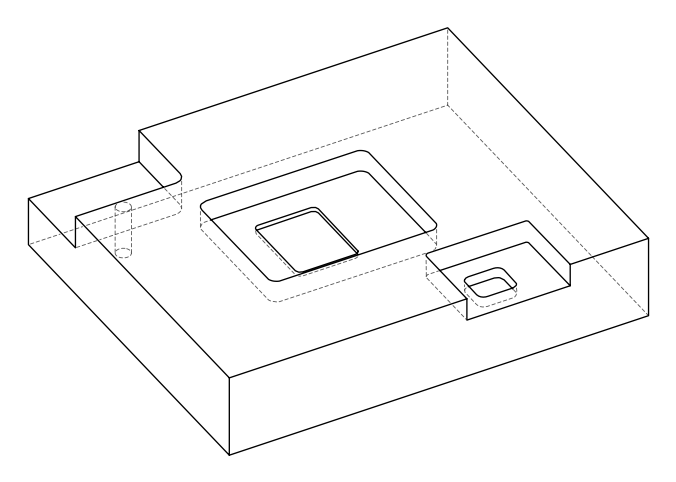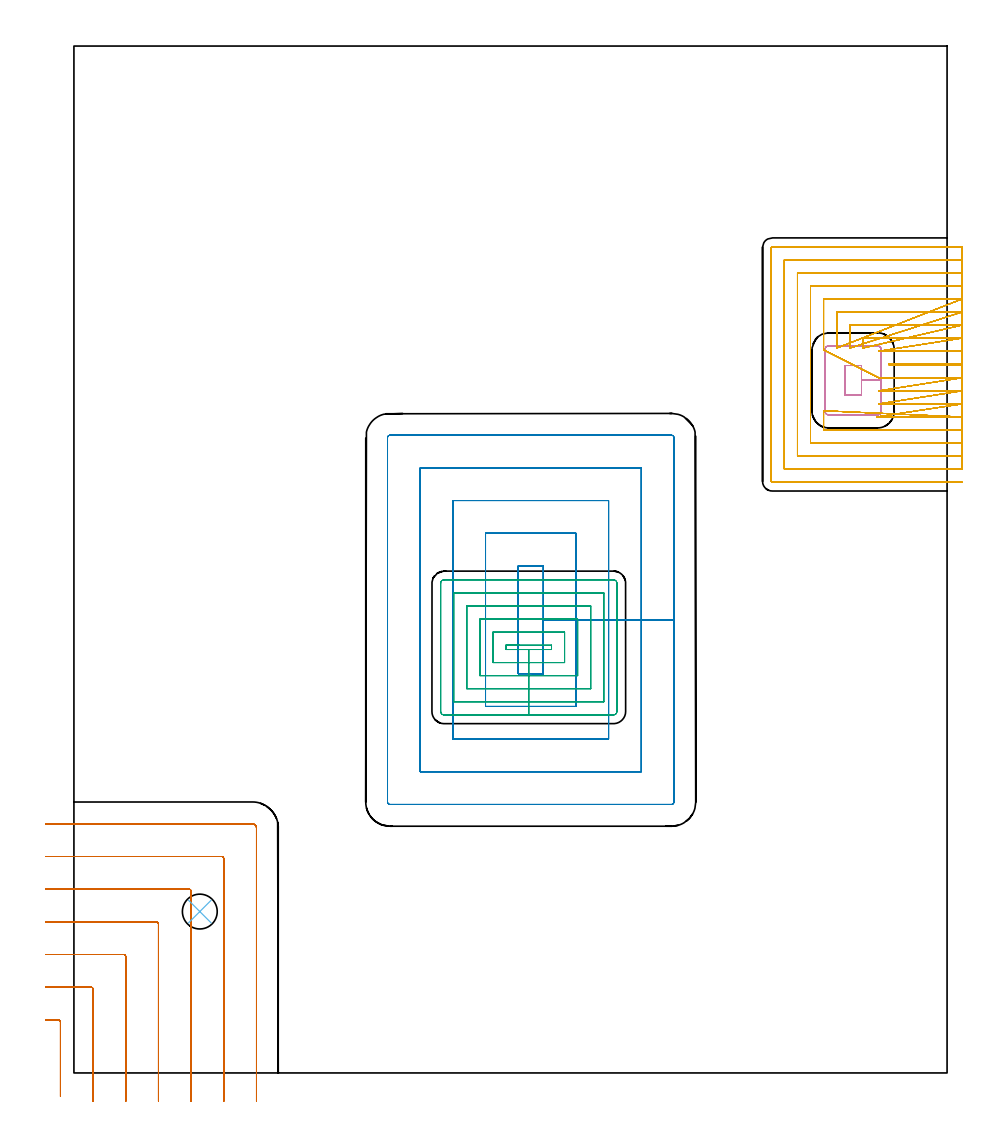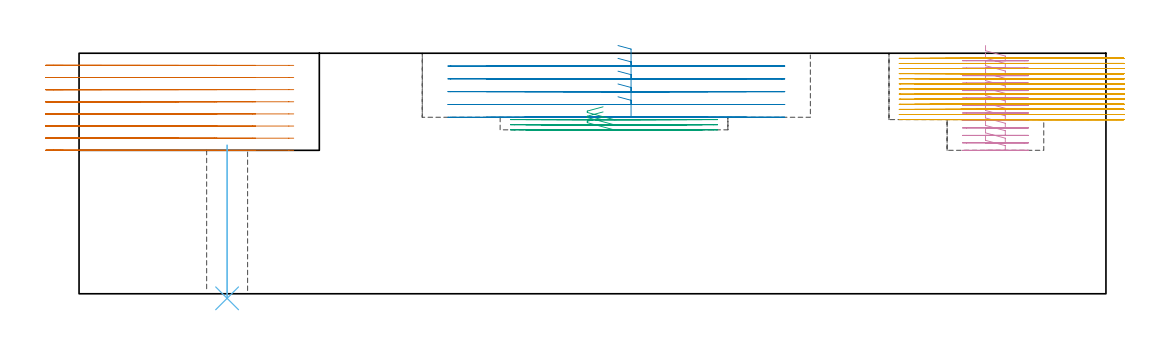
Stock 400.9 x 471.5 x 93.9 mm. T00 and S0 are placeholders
(PLAN: 6 operations, 4 tool changes, 120.4 min)
(1 MILL_CORNER_NOTCH_RECTANGULAR | CORNER_NOTCH_RECTANGULAR | UGT0201_094 | Follow Part, ap 5, ae 75% | 16.51 min | 441116 mm3)
(2 MILL_RECTANGULAR_POCKET | POCKET_RECTANGULAR_STRAIGHT | UGT0201_094 | Follow Part, ap 5, ae 75% | 19.34 min | 715180 mm3)
(3 MILL_RECTANGULAR_POCKET_1 | POCKET_RECTANGULAR_STRAIGHT_1 | NXT0201_009 | Follow Part, ap 2, ae 75% | 6.38 min | 30307 mm3)
(4 MILL_RECTANGULAR_POCKET_2 | POCKET_RECTANGULAR_STRAIGHT_2 | NXT0201_011 | Follow Part, ap 3, ae 75% | 5.49 min | 60492 mm3)
(5 MILL_SLOT | SLOT_PARTIAL_RECTANGULAR | NXT0201_009 | Follow Part, ap 2, ae 75% | 72.46 min | 213431 mm3)
(6 INDEXABLE_INSERT_DRILL_THROUGH_HOLE_FROM_SOLID | STEP1HOLE | NXT0302_003 | 0.25 min | 11227 mm3)
(TOOL UGT0201_094 | End mill 20 mm | D20 FL38 Z4)
(TOOL NXT0201_009 | ENDMILL 8mm [2P460-0800-NA 1630] | D8 FL26 Z6)
(TOOL NXT0201_011 | ENDMILL 12mm [2P460-1200-NA 1630] | D12 FL38 Z6)
(TOOL NXT0302_003 | Index. Insert Drill 16mm [880-D1600L20-05] | D16 PA176 FL80 Z2)
(OP 1 MILL_CORNER_NOTCH_RECTANGULAR)
G17 G21 G94 G90
T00 M6
G54
G17 G0 G90 X-6.2 Y-10.846 S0 M3
G43 Z103.9 H0
Z89.162
G94 G1 Y-7.846 F250.
Y23.407 F500.
G3 X-7.193 Y24.4 R1.
G1 X-10.
X-13. F250.
G0 Z103.9
X8.8 Y-13.
Z89.162
G1 Y-10.
Y38.407 F500.
G3 X7.807 Y39.4 R1.
G1 X-10.
X-13. F250.
G0 Z103.9
X23.8 Y-13.
Z89.162
G1 Y-10.
Y53.406 F500.
G3 X22.806 Y54.4 R1.
G1 X-10.
X-13. F250.
G0 Z103.9
X38.8 Y-13.
Z89.162
G1 Y-10.
Y68.406 F500.
G3 X37.806 Y69.4 R1.
G1 X-10.
X-13. F250.
G0 Z103.9
X53.8 Y-13.
Z89.162
G1 Y-10.
Y83.406 F500.
G3 X52.806 Y84.4 R1.
G1 X-10.
X-13. F250.
G0 Z103.9
X68.8 Y-13.
Z89.162
G1 Y-10.
Y98.405 F500.
G3 X67.805 Y99.4 R1.
G1 X-10.
X-13. F250.
G0 Z103.9
X83.8 Y-13.
Z89.162
G1 Y-10.
Y112.5 F500.
G3 X81.9 Y114.4 R1.9
G1 X-10.
X-13. F250.
G0 Z103.9
X-6.2 Y-10.846
Z84.425
G1 Y-7.846
Y23.407 F500.
G3 X-7.193 Y24.4 R1.
G1 X-10.
X-13. F250.
G0 Z103.9
X8.8 Y-13.
Z84.425
G1 Y-10.
Y38.407 F500.
G3 X7.807 Y39.4 R1.
G1 X-10.
X-13. F250.
G0 Z103.9
X23.8 Y-13.
Z84.425
G1 Y-10.
Y53.406 F500.
G3 X22.806 Y54.4 R1.
G1 X-10.
X-13. F250.
G0 Z103.9
X38.8 Y-13.
Z84.425
G1 Y-10.
Y68.406 F500.
G3 X37.806 Y69.4 R1.
G1 X-10.
X-13. F250.
G0 Z103.9
X53.8 Y-13.
Z84.425
G1 Y-10.
Y83.406 F500.
G3 X52.806 Y84.4 R1.
G1 X-10.
X-13. F250.
G0 Z103.9
X68.8 Y-13.
Z84.425
G1 Y-10.
Y98.405 F500.
G3 X67.805 Y99.4 R1.
G1 X-10.
X-13. F250.
G0 Z103.9
X83.8 Y-13.
Z84.425
G1 Y-10.
Y112.5 F500.
G3 X81.9 Y114.4 R1.9
G1 X-10.
X-13. F250.
G0 Z103.9
X-6.2 Y-10.846
Z79.687
G1 Y-7.846
Y23.407 F500.
G3 X-7.193 Y24.4 R1.
G1 X-10.
X-13. F250.
G0 Z103.9
X8.8 Y-13.
Z79.687
G1 Y-10.
Y38.407 F500.
G3 X7.807 Y39.4 R1.
G1 X-10.
X-13. F250.
G0 Z103.9
X23.8 Y-13.
Z79.687
G1 Y-10.
Y53.406 F500.
G3 X22.806 Y54.4 R1.
G1 X-10.
X-13. F250.
G0 Z103.9
X38.8 Y-13.
Z79.687
G1 Y-10.
Y68.406 F500.
G3 X37.806 Y69.4 R1.
G1 X-10.
X-13. F250.
G0 Z103.9
X53.8 Y-13.
Z79.687
G1 Y-10.
Y83.406 F500.
G3 X52.806 Y84.4 R1.
G1 X-10.
X-13. F250.
G0 Z103.9
X68.8 Y-13.
Z79.687
G1 Y-10.
Y98.405 F500.
G3 X67.805 Y99.4 R1.
G1 X-10.
X-13. F250.
G0 Z103.9
X83.8 Y-13.
Z79.687
G1 Y-10.
Y112.5 F500.
G3 X81.9 Y114.4 R1.9
G1 X-10.
X-13. F250.
G0 Z103.9
X-6.2 Y-10.846
Z74.95
G1 Y-7.846
Y23.407 F500.
G3 X-7.193 Y24.4 R1.
G1 X-10.
X-13. F250.
G0 Z103.9
X8.8 Y-13.
Z74.95
G1 Y-10.
Y38.407 F500.
G3 X7.807 Y39.4 R1.
G1 X-10.
X-13. F250.
G0 Z103.9
X23.8 Y-13.
Z74.95
G1 Y-10.
Y53.406 F500.
G3 X22.806 Y54.4 R1.
G1 X-10.
X-13. F250.
G0 Z103.9
X38.8 Y-13.
Z74.95
G1 Y-10.
Y68.406 F500.
G3 X37.806 Y69.4 R1.
G1 X-10.
X-13. F250.
G0 Z103.9
X53.8 Y-13.
Z74.95
G1 Y-10.
Y83.406 F500.
G3 X52.806 Y84.4 R1.
G1 X-10.
X-13. F250.
G0 Z103.9
X68.8 Y-13.
Z74.95
G1 Y-10.
Y98.405 F500.
G3 X67.805 Y99.4 R1.
G1 X-10.
X-13. F250.
G0 Z103.9
X83.8 Y-13.
Z74.95
G1 Y-10.
Y112.5 F500.
G3 X81.9 Y114.4 R1.9
G1 X-10.
X-13. F250.
G0 Z103.9
X-6.2 Y-10.846
Z70.212
G1 Y-7.846
Y23.407 F500.
G3 X-7.193 Y24.4 R1.
G1 X-10.
X-13. F250.
G0 Z103.9
X8.8 Y-13.
Z70.212
G1 Y-10.
Y38.407 F500.
G3 X7.807 Y39.4 R1.
G1 X-10.
X-13. F250.
G0 Z103.9
X23.8 Y-13.
Z70.212
G1 Y-10.
Y53.406 F500.
G3 X22.806 Y54.4 R1.
G1 X-10.
X-13. F250.
G0 Z103.9
X38.8 Y-13.
Z70.212
G1 Y-10.
Y68.406 F500.
G3 X37.806 Y69.4 R1.
G1 X-10.
X-13. F250.
G0 Z103.9
X53.8 Y-13.
Z70.212
G1 Y-10.
Y83.406 F500.
G3 X52.806 Y84.4 R1.
G1 X-10.
X-13. F250.
G0 Z103.9
X68.8 Y-13.
Z70.212
G1 Y-10.
Y98.405 F500.
G3 X67.805 Y99.4 R1.
G1 X-10.
X-13. F250.
G0 Z103.9
X83.8 Y-13.
Z70.212
G1 Y-10.
Y112.5 F500.
G3 X81.9 Y114.4 R1.9
G1 X-10.
X-13. F250.
G0 Z103.9
X-6.2 Y-10.846
Z65.475
G1 Y-7.846
Y23.407 F500.
G3 X-7.193 Y24.4 R1.
G1 X-10.
X-13. F250.
G0 Z103.9
X8.8 Y-13.
Z65.475
G1 Y-10.
Y38.407 F500.
G3 X7.807 Y39.4 R1.
G1 X-10.
X-13. F250.
G0 Z103.9
X23.8 Y-13.
Z65.475
G1 Y-10.
Y53.406 F500.
G3 X22.806 Y54.4 R1.
G1 X-10.
X-13. F250.
G0 Z103.9
X38.8 Y-13.
Z65.475
G1 Y-10.
Y68.406 F500.
G3 X37.806 Y69.4 R1.
G1 X-10.
X-13. F250.
G0 Z103.9
X53.8 Y-13.
Z65.475
G1 Y-10.
Y83.406 F500.
G3 X52.806 Y84.4 R1.
G1 X-10.
X-13. F250.
G0 Z103.9
X68.8 Y-13.
Z65.475
G1 Y-10.
Y98.405 F500.
G3 X67.805 Y99.4 R1.
G1 X-10.
X-13. F250.
G0 Z103.9
X83.8 Y-13.
Z65.475
G1 Y-10.
Y112.5 F500.
G3 X81.9 Y114.4 R1.9
G1 X-10.
X-13. F250.
G0 Z103.9
X-6.2 Y-10.846
Z60.737
G1 Y-7.846
Y23.407 F500.
G3 X-7.193 Y24.4 R1.
G1 X-10.
X-13. F250.
G0 Z103.9
X8.8 Y-13.
Z60.737
G1 Y-10.
Y38.407 F500.
G3 X7.807 Y39.4 R1.
G1 X-10.
X-13. F250.
G0 Z103.9
X23.8 Y-13.
Z60.737
G1 Y-10.
Y53.406 F500.
G3 X22.806 Y54.4 R1.
G1 X-10.
X-13. F250.
G0 Z103.9
X38.8 Y-13.
Z60.737
G1 Y-10.
Y68.406 F500.
G3 X37.806 Y69.4 R1.
G1 X-10.
X-13. F250.
G0 Z103.9
X53.8 Y-13.
Z60.737
G1 Y-10.
Y83.406 F500.
G3 X52.806 Y84.4 R1.
G1 X-10.
X-13. F250.
G0 Z103.9
X68.8 Y-13.
Z60.737
G1 Y-10.
Y98.405 F500.
G3 X67.805 Y99.4 R1.
G1 X-10.
X-13. F250.
G0 Z103.9
X83.8 Y-13.
Z60.737
G1 Y-10.
Y112.5 F500.
G3 X81.9 Y114.4 R1.9
G1 X-10.
X-13. F250.
G0 Z103.9
X-6.2 Y-10.846
Z56.
G1 Y-7.846
Y23.407 F500.
G3 X-7.193 Y24.4 R1.
G1 X-10.
X-13. F250.
G0 Z103.9
X8.8 Y-13.
Z56.
G1 Y-10.
Y38.407 F500.
G3 X7.807 Y39.4 R1.
G1 X-10.
X-13. F250.
G0 Z103.9
X23.8 Y-13.
Z56.
G1 Y-10.
Y53.406 F500.
G3 X22.806 Y54.4 R1.
G1 X-10.
X-13. F250.
G0 Z103.9
X38.8 Y-13.
Z56.
G1 Y-10.
Y68.406 F500.
G3 X37.806 Y69.4 R1.
G1 X-10.
X-13. F250.
G0 Z103.9
X53.8 Y-13.
Z56.
G1 Y-10.
Y83.406 F500.
G3 X52.806 Y84.4 R1.
G1 X-10.
X-13. F250.
G0 Z103.9
X68.8 Y-13.
Z56.
G1 Y-10.
Y98.405 F500.
G3 X67.805 Y99.4 R1.
G1 X-10.
X-13. F250.
G0 Z103.9
X83.8 Y-13.
Z56.
G1 Y-10.
Y112.5 F500.
G3 X81.9 Y114.4 R1.9
G1 X-10.
X-13. F250.
G0 Z103.9
M5
M2
(OP 2 MILL_RECTANGULAR_POCKET)
G17 G21 G94 G90
T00 M6
G54
G17 G0 G90 X210.394 Y183.3 S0 M3
G43 Z103.9 H0
Z96.9
G94 G1 X215.5 Z95.532 F250.
Y208.05 Z88.9
Y232.8 F500.
X204.
Y183.3
X215.5
Y208.05
X230.5
Y247.8
X189.
Y168.3
X230.5
Y208.05
X245.5
Y262.8
X174.
Y153.3
X245.5
Y208.05
X260.5
Y277.8
X159.
Y138.3
X260.5
Y208.05
X275.5
Y291.7
G3 X274.4 Y292.8 R1.1
G1 X145.1
G3 X144. Y291.7 R1.1
G1 Y124.4
G3 X145.1 Y123.3 R1.1
G1 X274.4
G3 X275.5 Y124.4 R1.1
G1 Y208.05
Y209.05
G0 X210.394 Y183.3 Z91.9
G1 X215.5 Z90.532 F250.
Y208.05 Z83.9
Y232.8 F500.
X204.
Y183.3
X215.5
Y208.05
X230.5
Y247.8
X189.
Y168.3
X230.5
Y208.05
X245.5
Y262.8
X174.
Y153.3
X245.5
Y208.05
X260.5
Y277.8
X159.
Y138.3
X260.5
Y208.05
X275.5
Y291.7
G3 X274.4 Y292.8 R1.1
G1 X145.1
G3 X144. Y291.7 R1.1
G1 Y124.4
G3 X145.1 Y123.3 R1.1
G1 X274.4
G3 X275.5 Y124.4 R1.1
G1 Y208.05
Y209.05
G0 X210.394 Y183.3 Z86.9
G1 X215.5 Z85.532 F250.
Y208.05 Z78.9
Y232.8 F500.
X204.
Y183.3
X215.5
Y208.05
X230.5
Y247.8
X189.
Y168.3
X230.5
Y208.05
X245.5
Y262.8
X174.
Y153.3
X245.5
Y208.05
X260.5
Y277.8
X159.
Y138.3
X260.5
Y208.05
X275.5
Y291.7
G3 X274.4 Y292.8 R1.1
G1 X145.1
G3 X144. Y291.7 R1.1
G1 Y124.4
G3 X145.1 Y123.3 R1.1
G1 X274.4
G3 X275.5 Y124.4 R1.1
G1 Y208.05
Y209.05
G0 X210.394 Y183.3 Z81.9
G1 X215.5 Z80.532 F250.
Y208.05 Z73.9
Y232.8 F500.
X204.
Y183.3
X215.5
Y208.05
X230.5
Y247.8
X189.
Y168.3
X230.5
Y208.05
X245.5
Y262.8
X174.
Y153.3
X245.5
Y208.05
X260.5
Y277.8
X159.
Y138.3
X260.5
Y208.05
X275.5
Y291.7
G3 X274.4 Y292.8 R1.1
G1 X145.1
G3 X144. Y291.7 R1.1
G1 Y124.4
G3 X145.1 Y123.3 R1.1
G1 X274.4
G3 X275.5 Y124.4 R1.1
G1 Y208.05
Y209.05
G0 X210.394 Y183.3 Z76.9
G1 X215.5 Z75.532 F250.
Y208.05 Z68.9
Y232.8 F500.
X204.
Y183.3
X215.5
Y208.05
X230.5
Y247.8
X189.
Y168.3
X230.5
Y208.05
X245.5
Y262.8
X174.
Y153.3
X245.5
Y208.05
X260.5
Y277.8
X159.
Y138.3
X260.5
Y208.05
X275.5
Y291.7
G3 X274.4 Y292.8 R1.1
G1 X145.1
G3 X144. Y291.7 R1.1
G1 Y124.4
G3 X145.1 Y123.3 R1.1
G1 X274.4
G3 X275.5 Y124.4 R1.1
G1 Y208.05
Y209.05
G0 Z103.9
M5
M2
(OP 3 MILL_RECTANGULAR_POCKET_1)
G17 G21 G94 G90
T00 M6
G54
G17 G0 G90 X204.585 Y196.4 S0 M3
G43 Z103.9 H1
Z72.98
G94 G1 X198.4 Z71.323 F250.
Y194.4 Z70.787
X208.85 Z67.987
X219.3 F500.
Y196.4
X198.4
Y194.4
X208.85
Y188.4
X225.3
Y202.4
X192.4
Y188.4
X208.85
Y182.4
X231.3
Y208.4
X186.4
Y182.4
X208.85
Y176.4
X237.3
Y214.4
X180.4
Y176.4
X208.85
Y170.4
X243.3
Y220.4
X174.4
Y170.4
X208.85
Y164.4
X247.8
G3 X249.3 Y165.9 R1.5
G1 Y224.9
G3 X247.8 Y226.4 R1.5
G1 X169.9
G3 X168.4 Y224.9 R1.5
G1 Y165.9
G3 X169.9 Y164.4 R1.5
G1 X208.85
X209.85
G0 X204.585 Y196.4 Z70.987
G1 X198.4 Z69.329 F250.
Y194.4 Z68.793
X208.85 Z65.993
X219.3 F500.
Y196.4
X198.4
Y194.4
X208.85
Y188.4
X225.3
Y202.4
X192.4
Y188.4
X208.85
Y182.4
X231.3
Y208.4
X186.4
Y182.4
X208.85
Y176.4
X237.3
Y214.4
X180.4
Y176.4
X208.85
Y170.4
X243.3
Y220.4
X174.4
Y170.4
X208.85
Y164.4
X247.8
G3 X249.3 Y165.9 R1.5
G1 Y224.9
G3 X247.8 Y226.4 R1.5
G1 X169.9
G3 X168.4 Y224.9 R1.5
G1 Y165.9
G3 X169.9 Y164.4 R1.5
G1 X208.85
X209.85
G0 X204.585 Y196.4 Z68.993
G1 X198.4 Z67.336 F250.
Y194.4 Z66.8
X208.85 Z64.
X219.3 F500.
Y196.4
X198.4
Y194.4
X208.85
Y188.4
X225.3
Y202.4
X192.4
Y188.4
X208.85
Y182.4
X231.3
Y208.4
X186.4
Y182.4
X208.85
Y176.4
X237.3
Y214.4
X180.4
Y176.4
X208.85
Y170.4
X243.3
Y220.4
X174.4
Y170.4
X208.85
Y164.4
X247.8
G3 X249.3 Y165.9 R1.5
G1 Y224.9
G3 X247.8 Y226.4 R1.5
G1 X169.9
G3 X168.4 Y224.9 R1.5
G1 Y165.9
G3 X169.9 Y164.4 R1.5
G1 X208.85
X209.85
G0 Z103.9
M5
M2
(OP 4 MILL_RECTANGULAR_POCKET_2)
G17 G21 G94 G90
T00 M6
G54
G17 G0 G90 X353.9 Y318.776 S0 M3
G43 Z103.9 H1
Z96.9
G94 G1 Y311.2 Z94.87 F250.
X361.6 Z92.807
Y318. Z90.985
Y324.8 F500.
X353.9
Y311.2
X361.6
Y318.
X370.6
Y332.2
G3 X369. Y333.8 R1.6
G1 X346.5
G3 X344.9 Y332.2 R1.6
G1 Y303.8
G3 X346.5 Y302.2 R1.6
G1 X369.
G3 X370.6 Y303.8 R1.6
G1 Y318.
Y319.
G0 X353.9 Y318.776 Z93.985
G1 Y311.2 Z91.954 F250.
X361.6 Z89.891
Y318. Z88.069
Y324.8 F500.
X353.9
Y311.2
X361.6
Y318.
X370.6
Y332.2
G3 X369. Y333.8 R1.6
G1 X346.5
G3 X344.9 Y332.2 R1.6
G1 Y303.8
G3 X346.5 Y302.2 R1.6
G1 X369.
G3 X370.6 Y303.8 R1.6
G1 Y318.
Y319.
G0 X353.9 Y318.776 Z91.069
G1 Y311.2 Z89.039 F250.
X361.6 Z86.976
Y318. Z85.154
Y324.8 F500.
X353.9
Y311.2
X361.6
Y318.
X370.6
Y332.2
G3 X369. Y333.8 R1.6
G1 X346.5
G3 X344.9 Y332.2 R1.6
G1 Y303.8
G3 X346.5 Y302.2 R1.6
G1 X369.
G3 X370.6 Y303.8 R1.6
G1 Y318.
Y319.
G0 X353.9 Y318.776 Z88.154
G1 Y311.2 Z86.124 F250.
X361.6 Z84.06
Y318. Z82.238
Y324.8 F500.
X353.9
Y311.2
X361.6
Y318.
X370.6
Y332.2
G3 X369. Y333.8 R1.6
G1 X346.5
G3 X344.9 Y332.2 R1.6
G1 Y303.8
G3 X346.5 Y302.2 R1.6
G1 X369.
G3 X370.6 Y303.8 R1.6
G1 Y318.
Y319.
G0 X353.9 Y318.776 Z85.238
G1 Y311.2 Z83.208 F250.
X361.6 Z81.145
Y318. Z79.323
Y324.8 F500.
X353.9
Y311.2
X361.6
Y318.
X370.6
Y332.2
G3 X369. Y333.8 R1.6
G1 X346.5
G3 X344.9 Y332.2 R1.6
G1 Y303.8
G3 X346.5 Y302.2 R1.6
G1 X369.
G3 X370.6 Y303.8 R1.6
G1 Y318.
Y319.
G0 X353.9 Y318.776 Z82.323
G1 Y311.2 Z80.293 F250.
X361.6 Z78.23
Y318. Z76.408
Y324.8 F500.
X353.9
Y311.2
X361.6
Y318.
X370.6
Y332.2
G3 X369. Y333.8 R1.6
G1 X346.5
G3 X344.9 Y332.2 R1.6
G1 Y303.8
G3 X346.5 Y302.2 R1.6
G1 X369.
G3 X370.6 Y303.8 R1.6
G1 Y318.
Y319.
G0 X353.9 Y318.776 Z79.408
G1 Y311.2 Z77.378 F250.
X361.6 Z75.314
Y318. Z73.492
Y324.8 F500.
X353.9
Y311.2
X361.6
Y318.
X370.6
Y332.2
G3 X369. Y333.8 R1.6
G1 X346.5
G3 X344.9 Y332.2 R1.6
G1 Y303.8
G3 X346.5 Y302.2 R1.6
G1 X369.
G3 X370.6 Y303.8 R1.6
G1 Y318.
Y319.
G0 X353.9 Y318.776 Z76.492
G1 Y311.2 Z74.462 F250.
X361.6 Z72.399
Y318. Z70.577
Y324.8 F500.
X353.9
Y311.2
X361.6
Y318.
X370.6
Y332.2
G3 X369. Y333.8 R1.6
G1 X346.5
G3 X344.9 Y332.2 R1.6
G1 Y303.8
G3 X346.5 Y302.2 R1.6
G1 X369.
G3 X370.6 Y303.8 R1.6
G1 Y318.
Y319.
G0 X353.9 Y318.776 Z73.577
G1 Y311.2 Z71.547 F250.
X361.6 Z69.484
Y318. Z67.662
Y324.8 F500.
X353.9
Y311.2
X361.6
Y318.
X370.6
Y332.2
G3 X369. Y333.8 R1.6
G1 X346.5
G3 X344.9 Y332.2 R1.6
G1 Y303.8
G3 X346.5 Y302.2 R1.6
G1 X369.
G3 X370.6 Y303.8 R1.6
G1 Y318.
Y319.
G0 X353.9 Y318.776 Z70.662
G1 Y311.2 Z68.631 F250.
X361.6 Z66.568
Y318. Z64.746
Y324.8 F500.
X353.9
Y311.2
X361.6
Y318.
X370.6
Y332.2
G3 X369. Y333.8 R1.6
G1 X346.5
G3 X344.9 Y332.2 R1.6
G1 Y303.8
G3 X346.5 Y302.2 R1.6
G1 X369.
G3 X370.6 Y303.8 R1.6
G1 Y318.
Y319.
G0 X353.9 Y318.776 Z67.746
G1 Y311.2 Z65.716 F250.
X361.6 Z63.653
Y318. Z61.831
Y324.8 F500.
X353.9
Y311.2
X361.6
Y318.
X370.6
Y332.2
G3 X369. Y333.8 R1.6
G1 X346.5
G3 X344.9 Y332.2 R1.6
G1 Y303.8
G3 X346.5 Y302.2 R1.6
G1 X369.
G3 X370.6 Y303.8 R1.6
G1 Y318.
Y319.
G0 X353.9 Y318.776 Z64.831
G1 Y311.2 Z62.801 F250.
X361.6 Z60.737
Y318. Z58.915
Y324.8 F500.
X353.9
Y311.2
X361.6
Y318.
X370.6
Y332.2
G3 X369. Y333.8 R1.6
G1 X346.5
G3 X344.9 Y332.2 R1.6
G1 Y303.8
G3 X346.5 Y302.2 R1.6
G1 X369.
G3 X370.6 Y303.8 R1.6
G1 Y318.
Y319.
G0 X353.9 Y318.776 Z61.915
G1 Y311.2 Z59.885 F250.
X361.6 Z57.822
Y318. Z56.
Y324.8 F500.
X353.9
Y311.2
X361.6
Y318.
X370.6
Y332.2
G3 X369. Y333.8 R1.6
G1 X346.5
G3 X344.9 Y332.2 R1.6
G1 Y303.8
G3 X346.5 Y302.2 R1.6
G1 X369.
G3 X370.6 Y303.8 R1.6
G1 Y318.
Y319.
G0 Z103.9
M5
M2
(OP 5 MILL_SLOT)
G17 G21 G94 G90
T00 M6
G54
G17 G0 G90 X407.9 Y325.4 S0 M3
G43 Z103.9 H1
Z91.908
G94 G1 X404.9 F250.
X374.2 F500.
Y325.2
X404.9
X407.9 F250.
Y331.4
X404.9
X372.605 F500.
X369.605 F250.
X407.9 Y337.4 F500.
X404.9 F250.
X362.2 F500.
Y335.8
Y332.8 F250.
X407.9 Y343.4 F500.
X404.9 F250.
X356.2 F500.
Y335.8
Y332.8 F250.
X407.9 Y349.4 F500.
X404.9 F250.
X350.2 F500.
Y335.8
Y332.8 F250.
X407.9 Y355.4 F500.
X404.9 F250.
X344.2 F500.
Y334.957
Y331.957 F250.
X369.6 Y319.2 F500.
X372.6 F250.
X404.9 F500.
X407.9 F250.
X369.6 Y313.2 F500.
X372.6 F250.
X404.9 F500.
X407.9 F250.
X369.6 Y307.2 F500.
X372.6 F250.
X404.9 F500.
X407.9 F250.
X368.489 Y301.2 F500.
X371.489 F250.
X404.9 F500.
X407.9 F250.
X344.2 Y304.044 F500.
Y301.044 F250.
Y295.2 F500.
X404.9
X407.9 F250.
Y361.4
X404.9
X338.2 F500.
Y289.2
X404.9
X407.9 F250.
Y367.4
X404.9
X332.2 F500.
Y283.2
X404.9
X407.9 F250.
Y373.4
X404.9
X326.2 F500.
Y277.2
X404.9
X407.9 F250.
Y379.4
X404.9
X320.6 F500.
G3 X320.2 Y379. R0.4
G1 Y271.6
G3 X320.6 Y271.2 R0.4
G1 X404.9
X407.9 F250.
G0 Y325.4 Z89.915
G1 X404.9
X374.2 F500.
Y325.2
X404.9
X407.9 F250.
Y331.4
X404.9
X372.605 F500.
X369.605 F250.
X407.9 Y337.4 F500.
X404.9 F250.
X362.2 F500.
Y335.8
Y332.8 F250.
X407.9 Y343.4 F500.
X404.9 F250.
X356.2 F500.
Y335.8
Y332.8 F250.
X407.9 Y349.4 F500.
X404.9 F250.
X350.2 F500.
Y335.8
Y332.8 F250.
X407.9 Y355.4 F500.
X404.9 F250.
X344.2 F500.
Y334.957
Y331.957 F250.
X369.6 Y319.2 F500.
X372.6 F250.
X404.9 F500.
X407.9 F250.
X369.6 Y313.2 F500.
X372.6 F250.
X404.9 F500.
X407.9 F250.
X369.6 Y307.2 F500.
X372.6 F250.
X404.9 F500.
X407.9 F250.
X368.489 Y301.2 F500.
X371.489 F250.
X404.9 F500.
X407.9 F250.
X344.2 Y304.044 F500.
Y301.044 F250.
Y295.2 F500.
X404.9
X407.9 F250.
Y361.4
X404.9
X338.2 F500.
Y289.2
X404.9
X407.9 F250.
Y367.4
X404.9
X332.2 F500.
Y283.2
X404.9
X407.9 F250.
Y373.4
X404.9
X326.2 F500.
Y277.2
X404.9
X407.9 F250.
Y379.4
X404.9
X320.6 F500.
G3 X320.2 Y379. R0.4
G1 Y271.6
G3 X320.6 Y271.2 R0.4
G1 X404.9
X407.9 F250.
G0 Y325.4 Z87.923
G1 X404.9
X374.2 F500.
Y325.2
X404.9
X407.9 F250.
Y331.4
X404.9
X372.605 F500.
X369.605 F250.
X407.9 Y337.4 F500.
X404.9 F250.
X362.2 F500.
Y335.8
Y332.8 F250.
X407.9 Y343.4 F500.
X404.9 F250.
X356.2 F500.
Y335.8
Y332.8 F250.
X407.9 Y349.4 F500.
X404.9 F250.
X350.2 F500.
Y335.8
Y332.8 F250.
X407.9 Y355.4 F500.
X404.9 F250.
X344.2 F500.
Y334.958
Y331.958 F250.
X369.6 Y319.2 F500.
X372.6 F250.
X404.9 F500.
X407.9 F250.
X369.6 Y313.2 F500.
X372.6 F250.
X404.9 F500.
X407.9 F250.
X369.6 Y307.2 F500.
X372.6 F250.
X404.9 F500.
X407.9 F250.
X368.489 Y301.2 F500.
X371.489 F250.
X404.9 F500.
X407.9 F250.
X344.2 Y304.044 F500.
Y301.044 F250.
Y295.2 F500.
X404.9
X407.9 F250.
Y361.4
X404.9
X338.2 F500.
Y289.2
X404.9
X407.9 F250.
Y367.4
X404.9
X332.2 F500.
Y283.2
X404.9
X407.9 F250.
Y373.4
X404.9
X326.2 F500.
Y277.2
X404.9
X407.9 F250.
Y379.4
X404.9
X320.6 F500.
G3 X320.2 Y379. R0.4
G1 Y271.6
G3 X320.6 Y271.2 R0.4
G1 X404.9
X407.9 F250.
G0 Y325.4 Z85.931
G1 X404.9
X374.2 F500.
Y325.2
X404.9
X407.9 F250.
Y331.4
X404.9
X372.605 F500.
X369.605 F250.
X407.9 Y337.4 F500.
X404.9 F250.
X362.2 F500.
Y335.8
Y332.8 F250.
X407.9 Y343.4 F500.
X404.9 F250.
X356.2 F500.
Y335.8
Y332.8 F250.
X407.9 Y349.4 F500.
X404.9 F250.
X350.2 F500.
Y335.8
Y332.8 F250.
X407.9 Y355.4 F500.
X404.9 F250.
X344.2 F500.
Y334.958
Y331.958 F250.
X369.6 Y319.2 F500.
X372.6 F250.
X404.9 F500.
X407.9 F250.
X369.6 Y313.2 F500.
X372.6 F250.
X404.9 F500.
X407.9 F250.
X369.6 Y307.2 F500.
X372.6 F250.
X404.9 F500.
X407.9 F250.
X368.489 Y301.2 F500.
X371.489 F250.
X404.9 F500.
X407.9 F250.
X344.2 Y304.044 F500.
Y301.044 F250.
Y295.2 F500.
X404.9
X407.9 F250.
Y361.4
X404.9
X338.2 F500.
Y289.2
X404.9
X407.9 F250.
Y367.4
X404.9
X332.2 F500.
Y283.2
X404.9
X407.9 F250.
Y373.4
X404.9
X326.2 F500.
Y277.2
X404.9
X407.9 F250.
Y379.4
X404.9
X320.6 F500.
G3 X320.2 Y379. R0.4
G1 Y271.6
G3 X320.6 Y271.2 R0.4
G1 X404.9
X407.9 F250.
G0 Y325.4 Z83.938
G1 X404.9
X374.2 F500.
Y325.2
X404.9
X407.9 F250.
Y331.4
X404.9
X372.605 F500.
X369.605 F250.
X407.9 Y337.4 F500.
X404.9 F250.
X362.2 F500.
Y335.8
Y332.8 F250.
X407.9 Y343.4 F500.
X404.9 F250.
X356.2 F500.
Y335.8
Y332.8 F250.
X407.9 Y349.4 F500.
X404.9 F250.
X350.2 F500.
Y335.8
Y332.8 F250.
X407.9 Y355.4 F500.
X404.9 F250.
X344.2 F500.
Y334.958
Y331.958 F250.
X369.6 Y319.2 F500.
X372.6 F250.
X404.9 F500.
X407.9 F250.
X369.6 Y313.2 F500.
X372.6 F250.
X404.9 F500.
X407.9 F250.
X369.6 Y307.2 F500.
X372.6 F250.
X404.9 F500.
X407.9 F250.
X368.489 Y301.2 F500.
X371.489 F250.
X404.9 F500.
X407.9 F250.
X344.2 Y304.044 F500.
Y301.044 F250.
Y295.2 F500.
X404.9
X407.9 F250.
Y361.4
X404.9
X338.2 F500.
Y289.2
X404.9
X407.9 F250.
Y367.4
X404.9
X332.2 F500.
Y283.2
X404.9
X407.9 F250.
Y373.4
X404.9
X326.2 F500.
Y277.2
X404.9
X407.9 F250.
Y379.4
X404.9
X320.6 F500.
G3 X320.2 Y379. R0.4
G1 Y271.6
G3 X320.6 Y271.2 R0.4
G1 X404.9
X407.9 F250.
G0 Y325.4 Z81.946
G1 X404.9
X374.2 F500.
Y325.2
X404.9
X407.9 F250.
Y331.4
X404.9
X372.605 F500.
X369.605 F250.
X407.9 Y337.4 F500.
X404.9 F250.
X362.2 F500.
Y335.8
Y332.8 F250.
X407.9 Y343.4 F500.
X404.9 F250.
X356.2 F500.
Y335.8
Y332.8 F250.
X407.9 Y349.4 F500.
X404.9 F250.
X350.2 F500.
Y335.8
Y332.8 F250.
X407.9 Y355.4 F500.
X404.9 F250.
X344.2 F500.
Y334.958
Y331.958 F250.
X369.6 Y319.2 F500.
X372.6 F250.
X404.9 F500.
X407.9 F250.
X369.6 Y313.2 F500.
X372.6 F250.
X404.9 F500.
X407.9 F250.
X369.6 Y307.2 F500.
X372.6 F250.
X404.9 F500.
X407.9 F250.
X368.489 Y301.2 F500.
X371.489 F250.
X404.9 F500.
X407.9 F250.
X344.2 Y304.044 F500.
Y301.044 F250.
Y295.2 F500.
X404.9
X407.9 F250.
Y361.4
X404.9
X338.2 F500.
Y289.2
X404.9
X407.9 F250.
Y367.4
X404.9
X332.2 F500.
Y283.2
X404.9
X407.9 F250.
Y373.4
X404.9
X326.2 F500.
Y277.2
X404.9
X407.9 F250.
Y379.4
X404.9
X320.6 F500.
G3 X320.2 Y379. R0.4
G1 Y271.6
G3 X320.6 Y271.2 R0.4
G1 X404.9
X407.9 F250.
G0 Y325.4 Z79.954
G1 X404.9
X374.2 F500.
Y325.2
X404.9
X407.9 F250.
Y331.4
X404.9
X372.605 F500.
X369.605 F250.
X407.9 Y337.4 F500.
X404.9 F250.
X362.2 F500.
Y335.8
Y332.8 F250.
X407.9 Y343.4 F500.
X404.9 F250.
X356.2 F500.
Y335.8
Y332.8 F250.
X407.9 Y349.4 F500.
X404.9 F250.
X350.2 F500.
Y335.8
Y332.8 F250.
X407.9 Y355.4 F500.
X404.9 F250.
X344.2 F500.
Y334.957
Y331.957 F250.
X369.6 Y319.2 F500.
X372.6 F250.
X404.9 F500.
X407.9 F250.
X369.6 Y313.2 F500.
X372.6 F250.
X404.9 F500.
X407.9 F250.
X369.6 Y307.2 F500.
X372.6 F250.
X404.9 F500.
X407.9 F250.
X368.489 Y301.2 F500.
X371.489 F250.
X404.9 F500.
X407.9 F250.
X344.2 Y304.044 F500.
Y301.044 F250.
Y295.2 F500.
X404.9
X407.9 F250.
Y361.4
X404.9
X338.2 F500.
Y289.2
X404.9
X407.9 F250.
Y367.4
X404.9
X332.2 F500.
Y283.2
X404.9
X407.9 F250.
Y373.4
X404.9
X326.2 F500.
Y277.2
X404.9
X407.9 F250.
Y379.4
X404.9
X320.6 F500.
G3 X320.2 Y379. R0.4
G1 Y271.6
G3 X320.6 Y271.2 R0.4
G1 X404.9
X407.9 F250.
G0 Y325.4 Z77.962
G1 X404.9
X374.2 F500.
Y325.2
X404.9
X407.9 F250.
Y331.4
X404.9
X372.605 F500.
X369.605 F250.
X407.9 Y337.4 F500.
X404.9 F250.
X362.2 F500.
Y335.8
Y332.8 F250.
X407.9 Y343.4 F500.
X404.9 F250.
X356.2 F500.
Y335.8
Y332.8 F250.
X407.9 Y349.4 F500.
X404.9 F250.
X350.2 F500.
Y335.8
Y332.8 F250.
X407.9 Y355.4 F500.
X404.9 F250.
X344.2 F500.
Y334.957
Y331.957 F250.
X369.6 Y319.2 F500.
X372.6 F250.
X404.9 F500.
X407.9 F250.
X369.6 Y313.2 F500.
X372.6 F250.
X404.9 F500.
X407.9 F250.
X369.6 Y307.2 F500.
X372.6 F250.
X404.9 F500.
X407.9 F250.
X368.489 Y301.2 F500.
X371.489 F250.
X404.9 F500.
X407.9 F250.
X344.2 Y304.044 F500.
Y301.044 F250.
Y295.2 F500.
X404.9
X407.9 F250.
Y361.4
X404.9
X338.2 F500.
Y289.2
X404.9
X407.9 F250.
Y367.4
X404.9
X332.2 F500.
Y283.2
X404.9
X407.9 F250.
Y373.4
X404.9
X326.2 F500.
Y277.2
X404.9
X407.9 F250.
Y379.4
X404.9
X320.6 F500.
G3 X320.2 Y379. R0.4
G1 Y271.6
G3 X320.6 Y271.2 R0.4
G1 X404.9
X407.9 F250.
G0 Y325.4 Z75.969
G1 X404.9
X374.2 F500.
Y325.2
X404.9
X407.9 F250.
Y331.4
X404.9
X372.605 F500.
X369.605 F250.
X407.9 Y337.4 F500.
X404.9 F250.
X362.2 F500.
Y335.8
Y332.8 F250.
X407.9 Y343.4 F500.
X404.9 F250.
X356.2 F500.
Y335.8
Y332.8 F250.
X407.9 Y349.4 F500.
X404.9 F250.
X350.2 F500.
Y335.8
Y332.8 F250.
X407.9 Y355.4 F500.
X404.9 F250.
X344.2 F500.
Y334.958
Y331.958 F250.
X369.6 Y319.2 F500.
X372.6 F250.
X404.9 F500.
X407.9 F250.
X369.6 Y313.2 F500.
X372.6 F250.
X404.9 F500.
X407.9 F250.
X369.6 Y307.2 F500.
X372.6 F250.
X404.9 F500.
X407.9 F250.
X368.489 Y301.2 F500.
X371.489 F250.
X404.9 F500.
X407.9 F250.
X344.2 Y304.044 F500.
Y301.044 F250.
Y295.2 F500.
X404.9
X407.9 F250.
Y361.4
X404.9
X338.2 F500.
Y289.2
X404.9
X407.9 F250.
Y367.4
X404.9
X332.2 F500.
Y283.2
X404.9
X407.9 F250.
Y373.4
X404.9
X326.2 F500.
Y277.2
X404.9
X407.9 F250.
Y379.4
X404.9
X320.6 F500.
G3 X320.2 Y379. R0.4
G1 Y271.6
G3 X320.6 Y271.2 R0.4
G1 X404.9
X407.9 F250.
G0 Y325.4 Z73.977
G1 X404.9
X374.2 F500.
Y325.2
X404.9
X407.9 F250.
Y331.4
X404.9
X372.605 F500.
X369.605 F250.
X407.9 Y337.4 F500.
X404.9 F250.
X362.2 F500.
Y335.8
Y332.8 F250.
X407.9 Y343.4 F500.
X404.9 F250.
X356.2 F500.
Y335.8
Y332.8 F250.
X407.9 Y349.4 F500.
X404.9 F250.
X350.2 F500.
Y335.8
Y332.8 F250.
X407.9 Y355.4 F500.
X404.9 F250.
X344.2 F500.
Y334.958
Y331.958 F250.
X369.6 Y319.2 F500.
X372.6 F250.
X404.9 F500.
X407.9 F250.
X369.6 Y313.2 F500.
X372.6 F250.
X404.9 F500.
X407.9 F250.
X369.6 Y307.2 F500.
X372.6 F250.
X404.9 F500.
X407.9 F250.
X368.489 Y301.2 F500.
X371.489 F250.
X404.9 F500.
X407.9 F250.
X344.2 Y304.044 F500.
Y301.044 F250.
Y295.2 F500.
X404.9
X407.9 F250.
Y361.4
X404.9
X338.2 F500.
Y289.2
X404.9
X407.9 F250.
Y367.4
X404.9
X332.2 F500.
Y283.2
X404.9
X407.9 F250.
Y373.4
X404.9
X326.2 F500.
Y277.2
X404.9
X407.9 F250.
Y379.4
X404.9
X320.6 F500.
G3 X320.2 Y379. R0.4
G1 Y271.6
G3 X320.6 Y271.2 R0.4
G1 X404.9
X407.9 F250.
G0 Y325.4 Z71.985
G1 X404.9
X374.2 F500.
Y325.2
X404.9
X407.9 F250.
Y331.4
X404.9
X372.605 F500.
X369.605 F250.
X407.9 Y337.4 F500.
X404.9 F250.
X362.2 F500.
Y335.8
Y332.8 F250.
X407.9 Y343.4 F500.
X404.9 F250.
X356.2 F500.
Y335.8
Y332.8 F250.
X407.9 Y349.4 F500.
X404.9 F250.
X350.2 F500.
Y335.8
Y332.8 F250.
X407.9 Y355.4 F500.
X404.9 F250.
X344.2 F500.
Y334.958
Y331.958 F250.
X369.6 Y319.2 F500.
X372.6 F250.
X404.9 F500.
X407.9 F250.
X369.6 Y313.2 F500.
X372.6 F250.
X404.9 F500.
X407.9 F250.
X369.6 Y307.2 F500.
X372.6 F250.
X404.9 F500.
X407.9 F250.
X368.489 Y301.2 F500.
X371.489 F250.
X404.9 F500.
X407.9 F250.
X344.2 Y304.044 F500.
Y301.044 F250.
Y295.2 F500.
X404.9
X407.9 F250.
Y361.4
X404.9
X338.2 F500.
Y289.2
X404.9
X407.9 F250.
Y367.4
X404.9
X332.2 F500.
Y283.2
X404.9
X407.9 F250.
Y373.4
X404.9
X326.2 F500.
Y277.2
X404.9
X407.9 F250.
Y379.4
X404.9
X320.6 F500.
G3 X320.2 Y379. R0.4
G1 Y271.6
G3 X320.6 Y271.2 R0.4
G1 X404.9
X407.9 F250.
G0 Y325.4 Z69.992
G1 X404.9
X374.2 F500.
Y325.2
X404.9
X407.9 F250.
Y331.4
X404.9
X372.605 F500.
X369.605 F250.
X407.9 Y337.4 F500.
X404.9 F250.
X362.2 F500.
Y335.8
Y332.8 F250.
X407.9 Y343.4 F500.
X404.9 F250.
X356.2 F500.
Y335.8
Y332.8 F250.
X407.9 Y349.4 F500.
X404.9 F250.
X350.2 F500.
Y335.8
Y332.8 F250.
X407.9 Y355.4 F500.
X404.9 F250.
X344.2 F500.
Y334.958
Y331.958 F250.
X369.6 Y319.2 F500.
X372.6 F250.
X404.9 F500.
X407.9 F250.
X369.6 Y313.2 F500.
X372.6 F250.
X404.9 F500.
X407.9 F250.
X369.6 Y307.2 F500.
X372.6 F250.
X404.9 F500.
X407.9 F250.
X368.489 Y301.2 F500.
X371.489 F250.
X404.9 F500.
X407.9 F250.
X344.2 Y304.044 F500.
Y301.044 F250.
Y295.2 F500.
X404.9
X407.9 F250.
Y361.4
X404.9
X338.2 F500.
Y289.2
X404.9
X407.9 F250.
Y367.4
X404.9
X332.2 F500.
Y283.2
X404.9
X407.9 F250.
Y373.4
X404.9
X326.2 F500.
Y277.2
X404.9
X407.9 F250.
Y379.4
X404.9
X320.6 F500.
G3 X320.2 Y379. R0.4
G1 Y271.6
G3 X320.6 Y271.2 R0.4
G1 X404.9
X407.9 F250.
G0 Y325.4 Z68.
G1 X404.9
X374.2 F500.
Y325.2
X404.9
X407.9 F250.
Y331.4
X404.9
X372.605 F500.
X369.605 F250.
X407.9 Y337.4 F500.
X404.9 F250.
X362.2 F500.
Y335.8
Y332.8 F250.
X407.9 Y343.4 F500.
X404.9 F250.
X356.2 F500.
Y335.8
Y332.8 F250.
X407.9 Y349.4 F500.
X404.9 F250.
X350.2 F500.
Y335.8
Y332.8 F250.
X407.9 Y355.4 F500.
X404.9 F250.
X344.2 F500.
Y334.958
Y331.958 F250.
X369.6 Y319.2 F500.
X372.6 F250.
X404.9 F500.
X407.9 F250.
X369.6 Y313.2 F500.
X372.6 F250.
X404.9 F500.
X407.9 F250.
X369.6 Y307.2 F500.
X372.6 F250.
X404.9 F500.
X407.9 F250.
X368.489 Y301.2 F500.
X371.489 F250.
X404.9 F500.
X407.9 F250.
X344.2 Y304.044 F500.
Y301.044 F250.
Y295.2 F500.
X404.9
X407.9 F250.
Y361.4
X404.9
X338.2 F500.
Y289.2
X404.9
X407.9 F250.
Y367.4
X404.9
X332.2 F500.
Y283.2
X404.9
X407.9 F250.
Y373.4
X404.9
X326.2 F500.
Y277.2
X404.9
X407.9 F250.
Y379.4
X404.9
X320.6 F500.
G3 X320.2 Y379. R0.4
G1 Y271.6
G3 X320.6 Y271.2 R0.4
G1 X404.9
X407.9 F250.
G0 Z103.9
M5
M2
(OP 6 INDEXABLE_INSERT_DRILL_THROUGH_HOLE_FROM_SOLID)
G17 G21 G94 G90
T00 M6
G54
G17 G0 G90 X57.8 Y74.1 S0 M3
G43 Z103.9 H1
G94 G81 G98 Z-1.779 F250. R58.
G80
M5
M2
